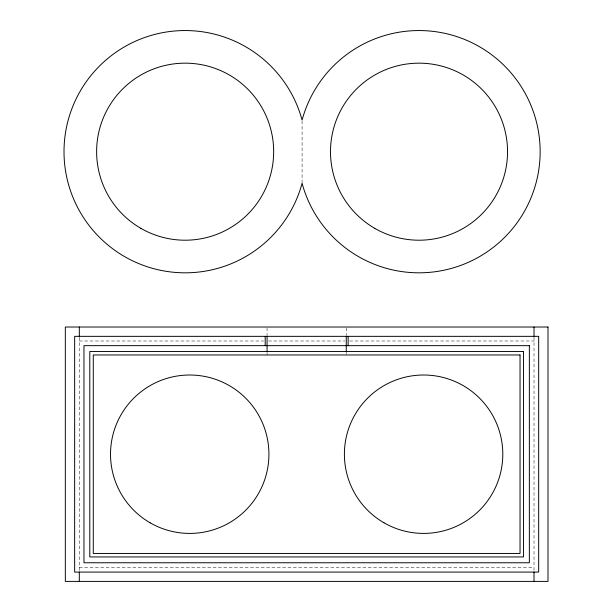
<?xml version="1.0" encoding="UTF-8"?>
<svg xmlns="http://www.w3.org/2000/svg" width="612" height="612" viewBox="0 0 612 612"><rect width="100%" height="100%" fill="white"/><g stroke="black" fill="none" stroke-linecap="round" stroke-linejoin="round"><path stroke-width="0.46" stroke-dasharray="3.06 2.29" d="M79.308 340.999L263.673 340.999M268.446 340.999L344.87 340.999M349.643 340.999L534.016 340.999M79.308 567.423L534.016 567.423M534.016 337.273L534.016 571.149M346.262 327.955L346.262 335.414M346.262 351.487L346.262 354.103M302.083 121.031L302.083 183.279M267.062 327.955L267.062 335.414M267.062 352.359L267.062 354.975M79.308 337.273L79.308 571.149"/><path stroke-width="0.92" d="M534.016 327.022L534.016 336.34M534.016 572.082L534.016 581.4M348.121 336.34L348.121 345.658M346.262 336.34L346.262 351.487M267.062 336.34L267.062 351.487M265.195 336.34L265.195 345.658M79.308 327.022L79.308 336.34M79.308 572.082L79.308 581.4M547.992 327.022L65.331 327.022L65.331 581.4L547.992 581.4L547.992 327.022M538.675 336.34L74.649 336.34L74.649 572.082L538.675 572.082L538.675 336.34M529.357 345.658L83.966 345.658L83.966 562.765L529.357 562.765L529.357 345.658M523.528 351.487L89.788 351.487L89.788 556.943L523.528 556.943L523.528 351.487M520.039 354.975L93.284 354.975L93.284 553.447L520.039 553.447L520.039 354.975M374.758 228.345A88.518 88.518 0 0 0 507.539 151.684A88.518 88.518 0 0 0 374.758 75.024A88.518 88.518 0 0 0 374.758 228.345M140.882 228.345A88.518 88.518 0 0 0 273.663 151.684A88.518 88.518 0 0 0 140.882 75.024A88.518 88.518 0 0 0 140.882 228.345M488.567 52.51A121.13 121.13 0 0 0 302.083 120.09A121.13 121.13 0 0 0 115.591 52.51A121.13 121.13 0 0 0 115.591 250.859A121.13 121.13 0 0 0 302.083 183.279A121.13 121.13 0 0 0 488.567 250.859A121.13 121.13 0 0 0 488.567 52.51M150.124 522.801A79.2 79.2 0 0 0 268.92 454.211A79.2 79.2 0 0 0 150.124 385.621A79.2 79.2 0 0 0 150.124 522.801M383.999 522.801A79.2 79.2 0 0 0 502.796 454.211A79.2 79.2 0 0 0 383.999 385.621A79.2 79.2 0 0 0 383.999 522.801"/></g></svg>
